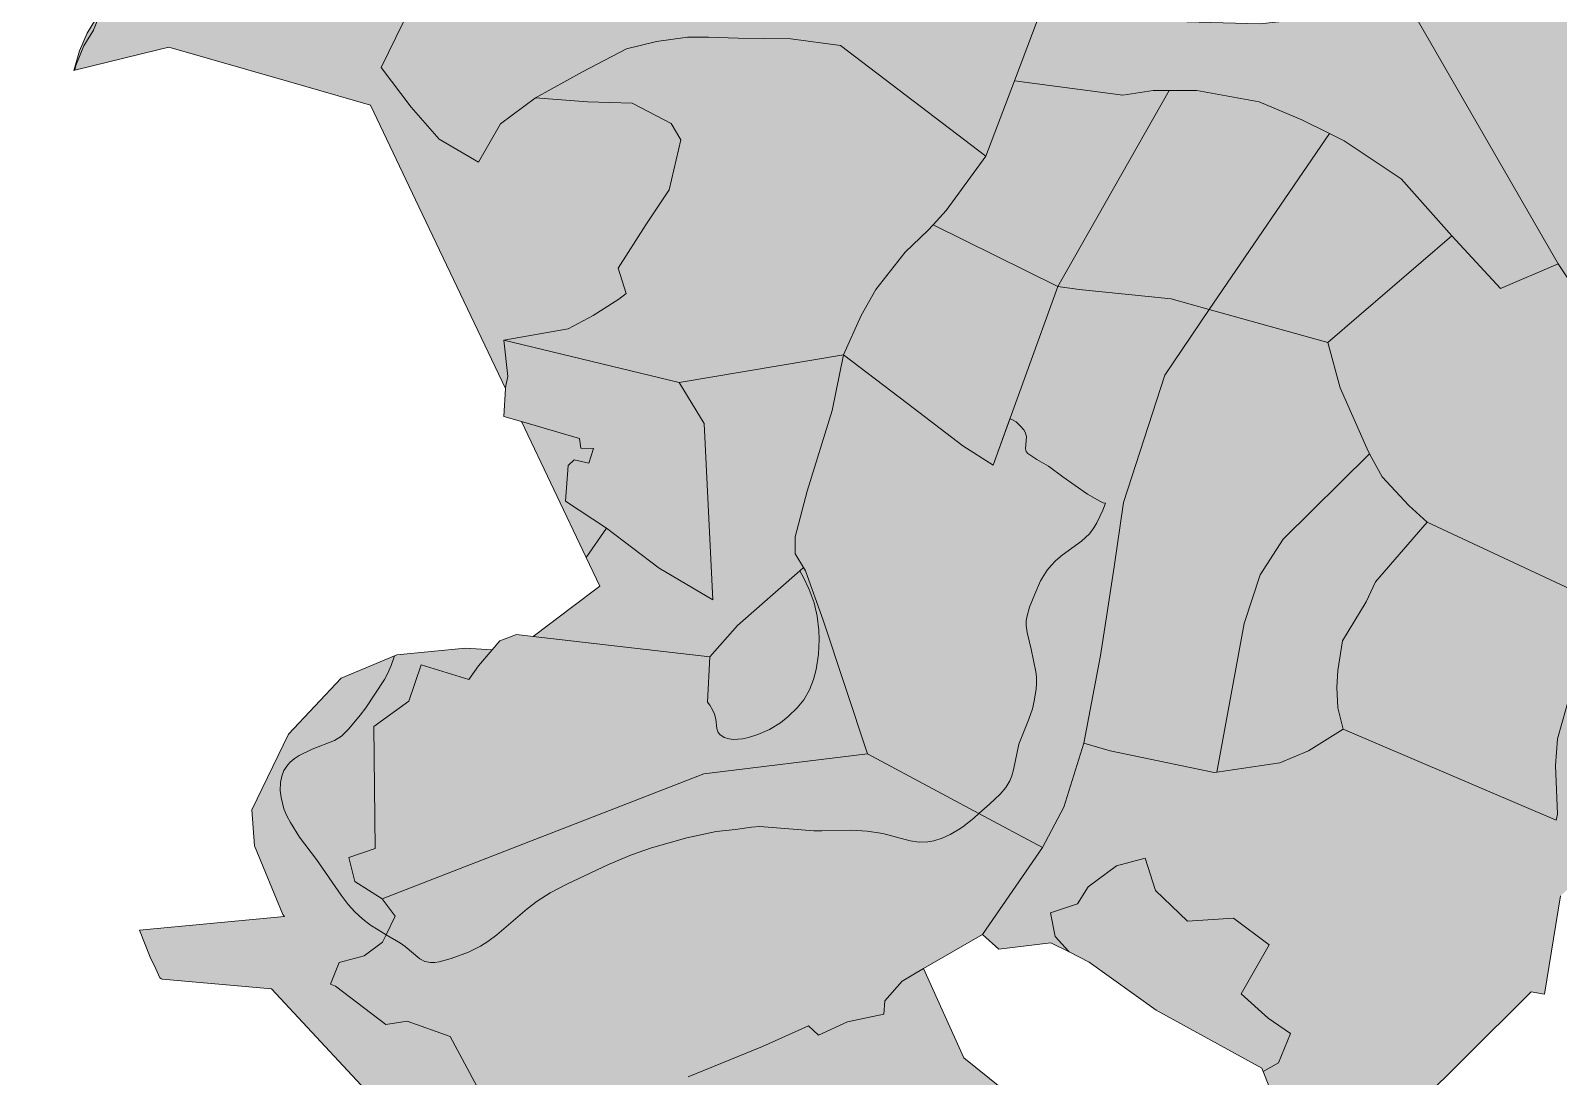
# Model space of a CAD drawing. Header units: metres. Extents: x 541853 to 549675, y 1832829 to 1845715.
# Drawn here: x 546180 to 547038, y 1838783 to 1839371 of the extents above; entities that cross this region are included whole.
import ezdxf

# ---------------------------------------------------------------- set-up
doc = ezdxf.new("R2010")
doc.units = ezdxf.units.M
doc.header["$MEASUREMENT"] = 0
doc.layers.add('1', color=7, linetype='Continuous', lineweight=0)

msp = doc.modelspace()

# ---------------------------------------------------------------- hatches: boundary and pattern name
at = {"layer": '1', "linetype": 'Continuous', "lineweight": 0}
for color, points in [(43, [(546431.25, 1839296.865), (546409.26, 1839309.885), (546393.45, 1839327.75), (546376.59, 1839350.025), (546401.43, 1839400.89), (546428.34, 1839409.245), (546451.98, 1839442.965), (546476.16, 1839475.59), (546492, 1839495.42), (546507.84, 1839510.84), (546521.07, 1839524.055), (546575.97, 1839557.595), (546609.39, 1839528.165), (546673.74, 1839461.985), (546735.39, 1839398.49), (546749.43, 1839387.81), (546732.36, 1839342.63), (546716.37, 1839300.255), (546634.71, 1839362.505), (546606.69, 1839366.3), (546577.11, 1839366.675), (546560.46, 1839367.065), (546548.7, 1839367.065), (546531.27, 1839364.785), (546514.53, 1839360.57), (546489.66, 1839347.61), (546463.35, 1839333.105), (546443.73, 1839318.405)]), (53, [(546871.17, 1838712.195), (546795.6, 1838739.375), (546817.29, 1838766.33), (546819.3, 1838766.165), (546824.82, 1838759.16), (546834.87, 1838764.815), (546882.12, 1838760.765), (546872.16, 1838785.845), (546880.8, 1838790.705), (546887.58, 1838807.295), (546874.89, 1838815.83), (546859.8, 1838829.6), (546875.49, 1838857.14), (546855.48, 1838871.975), (546829.71, 1838870.265), (546811.68, 1838887.5), (546805.89, 1838905.785), (546789.72, 1838901.48), (546773.91, 1838889.675), (546767.82, 1838880.075), (546752.61, 1838875.065), (546755.28, 1838861.775), (546762.84, 1838853.495), (546763.08, 1838853.06), (546752.76, 1838858.25), (546723.54, 1838854.68), (546714.39, 1838862.915), (546748.11, 1838911.665), (546760.08, 1838934.405), (546771.42, 1838970.39), (546786.24, 1838966.01), (546844.62, 1838953.92), (546846.03, 1838954.115), (546881.55, 1838959.305), (546897.66, 1838966.01), (546917.13, 1838978.19), (547036.68, 1838927.055), (547037.52, 1838930.475), (547036.32, 1838957.835), (547037.52, 1838972.895), (547049.58, 1839015.9), (547068, 1839046.005), (547082.22, 1839070.92), (547106.46, 1839104.025), (547129.11, 1839125.445), (547085.31, 1839168.435), (547037.79, 1839239.775), (546949.56, 1839393.27), (546969.57, 1839434.745), (546987.75, 1839486.72), (546999.6, 1839520.56), (547007.07, 1839537.69), (547016.91, 1839547.8), (547082.13, 1839525.975), (547130.16, 1839471.03), (547149.15, 1839449.34), (547192.65, 1839426.3), (547203.39, 1839420.6), (547192.65, 1839426.285), (547198.92, 1839422.97), (547164.87, 1839441), (547165.59, 1839440.205), (547165.8, 1839439.155), (547165.5, 1839437.145), (547165.02, 1839435.765), (547162.8, 1839431.805), (547159.89, 1839428.355), (547156.62, 1839425.295), (547152, 1839421.95), (547148.76, 1839419.955), (547141.59, 1839416.295), (547135.44, 1839413.745), (547129.92, 1839411.78), (547101.03, 1839402.195), (547094.07, 1839400.305), (547088.04, 1839399.225), (547083.87, 1839398.835), (547059.27, 1839398.295), (547053.78, 1839397.545), (547049.16, 1839396.3), (547046.61, 1839395.325), (547043.55, 1839393.78), (547041.63, 1839392.46), (547039.62, 1839390.495), (547038.57, 1839388.515), (547038.27, 1839385.935), (547038.99, 1839383.235), (547039.95, 1839381.585), (547041.27, 1839379.98), (547044.45, 1839377.265), (547049.25, 1839374.16), (547068.18, 1839364.62), (547072.23, 1839362.925), (547077.69, 1839361.155), (547082.07, 1839360.105), (547087.77, 1839359.265), (547106.94, 1839357.78), (547124.91, 1839354.66), (547144.02, 1839353.475), (547147.35, 1839352.935), (547152.33, 1839351.525), (547158.99, 1839348.615), (547165.65, 1839344.73), (547174.44, 1839338.595), (547191.3, 1839325.935), (547198.44, 1839321.135), (547201.8, 1839319.185), (547208.61, 1839315.87), (547218.48, 1839312.06), (547223.76, 1839310.53), (547229.04, 1839309.825), (547234.77, 1839310.125), (547241.58, 1839311.46), (547248, 1839313.455), (547253.22, 1839315.84), (547257.81, 1839318.555), (547262.88, 1839321.99), (547277.25, 1839332.61), (547290.99, 1839342.36), (547294.41, 1839344.445), (547298.79, 1839346.515), (547301.67, 1839347.415), (547304.01, 1839347.865), (547307.28, 1839348.015), (547322.85, 1839346.59), (547326.57, 1839346.665), (547331.34, 1839347.34), (547335.45, 1839348.39), (547340.07, 1839350.19), (547344.6, 1839352.815), (547350.48, 1839357.315), (547351.71, 1839357.615), (547352.1, 1839357.075), (547352.31, 1839357.645), (547352.85, 1839357.975), (547359.36, 1839359.79), (547360.26, 1839360.24), (547361.46, 1839361.335), (547362.9, 1839363.285), (547367.25, 1839372.555), (547369.23, 1839376.245), (547370.16, 1839377.595), (547370.79, 1839378.105), (547374.63, 1839379.905), (547378.2, 1839381.12), (547381.95, 1839381.84), (547383.69, 1839381.915), (547416.42, 1839363.03), (547420.32, 1839348.645), (547429.71, 1839313.755), (547430.58, 1839310.605), (547430.46, 1839310.59), (547423.59, 1839311.97), (547425.27, 1839317.115), (547415.97, 1839312.33), (547411.68, 1839314.82), (547402.71, 1839311.205), (547404.72, 1839299.175), (547401.03, 1839287.775), (547403.34, 1839278.46), (547423.68, 1839244.305), (547422.78, 1839241.425), (547399.47, 1839249.435), (547403.07, 1839259.875), (547388.16, 1839268.17), (547384.38, 1839275.07), (547378.02, 1839278.745), (547376.22, 1839277.26), (547356.78, 1839285.99), (547348.77, 1839273.69), (547333.29, 1839274.755), (547294.2, 1839281.565), (547259.91, 1839285.075), (547255.35, 1839265.86), (547244.91, 1839254.595), (547235.34, 1839247.86), (547222.32, 1839247.965), (547217.85, 1839234.75), (547243.02, 1839218.07), (547253.34, 1839203.685), (547268.82, 1839191.865), (547278.39, 1839191.94), (547283.4, 1839188.55), (547288.41, 1839182.73), (547297.53, 1839170.67), (547297.17, 1839154.755), (547317.93, 1839140.61), (547326.72, 1839133.095), (547332.15, 1839137.19), (547330.47, 1839149.025), (547348.23, 1839170.235), (547353.39, 1839156.63), (547358.64, 1839155.805), (547362.63, 1839157.245), (547368.75, 1839165.165), (547376.76, 1839168.375), (547386.36, 1839169.635), (547369.92, 1839143.205), (547359.51, 1839132.69), (547358.67, 1839127.965), (547371, 1839123.645), (547363.95, 1839088.935), (547384.92, 1839063.315), (547429.77, 1839008.625), (547438.65, 1838997.735), (547429.41, 1838988.495), (547430.19, 1838982.495), (547430.76, 1838978.175), (547425.69, 1838975.385), (547416.87, 1838970.525), (547408.95, 1838971.62), (547385.55, 1838973.645), (547377.15, 1838975.415), (547359.63, 1838992.125), (547328.91, 1839010.035), (547318.5, 1839012.915), (547306.14, 1839011.31), (547305.12, 1839015.54), (547287.33, 1839012.975), (547275.09, 1839020.955), (547254.3, 1839019.455), (547211.85, 1839015.225), (547215.96, 1838968.185), (547218, 1838967.33), (547221.06, 1838963.235), (547223.4, 1838961.99), (547241.16, 1838962.14), (547275.18, 1838947.935), (547255.47, 1838948.835), (547186.38, 1838948.985), (547174.41, 1838949.03), (547132.74, 1838943.18), (547098.75, 1838938.41), (547089.99, 1838930.475), (547039.17, 1838884.56), (547030.26, 1838829.255), (547022.79, 1838830.62), (546984.87, 1838792.91), (546936.09, 1838744.445)]), (53, [(546446.46, 1839169.74), (546397.8, 1839271.845), (546370.62, 1839328.875), (546324.51, 1839342.165), (546257.28, 1839361.545), (546251.16, 1839360.03), (546204.57, 1839348.525), (546205.05, 1839351.195), (546209.49, 1839362.205), (546214.92, 1839371.115), (546218.22, 1839379.065), (546221.4, 1839388.455), (546221.67, 1839398.805), (546217.56, 1839407.355), (546213.21, 1839414.885), (546206.73, 1839426.195), (546203.49, 1839435.03), (546203.46, 1839437.655), (546203.37, 1839444.045), (546204.45, 1839449.565), (546204.78, 1839451.215), (546208.65, 1839459.03), (546215.91, 1839468.15), (546225.63, 1839476.64), (546227.79, 1839474.705), (546232.26, 1839473.655), (546235.38, 1839474.765), (546235.53, 1839474.78), (546246.81, 1839475.605), (546258.15, 1839476.445), (546299.04, 1839478.185), (546323.46, 1839485.085), (546333.21, 1839460.95), (546364.5, 1839425.925), (546382.29, 1839419.505), (546396.06, 1839414.33), (546399.99, 1839404.76), (546401.43, 1839400.89), (546376.59, 1839350.025), (546393.45, 1839327.75), (546409.26, 1839309.885), (546431.25, 1839296.865), (546443.73, 1839318.405), (546463.35, 1839333.105), (546492.45, 1839330.825), (546517.59, 1839330), (546539.61, 1839318.555), (546544.92, 1839309.375), (546538.35, 1839281.295), (546525.3, 1839261.72), (546509.76, 1839237.345), (546514.26, 1839223.125), (546510.21, 1839220.005), (546495.66, 1839210.675), (546481.59, 1839203.295), (546445.59, 1839196.905), (546447.81, 1839176.535), (546446.58, 1839171.45)]), (53, [(546102.33, 1839280.425), (546101.13, 1839282.585), (546093.12, 1839331.035), (546082.74, 1839349.605), (546100.32, 1839386.1), (546138.18, 1839380.73), (546150.93, 1839400.035), (546150.12, 1839410.715), (546144.36, 1839427.785), (546156.39, 1839437.73), (546173.76, 1839437.175), (546180.42, 1839429.78), (546181.41, 1839423.09), (546193.53, 1839420.105), (546203.91, 1839410.955), (546207.45, 1839412.485), (546213.21, 1839414.885), (546217.56, 1839407.355), (546221.67, 1839398.805), (546221.4, 1839388.455), (546218.22, 1839379.065), (546214.92, 1839371.115), (546209.49, 1839362.205), (546205.05, 1839351.195), (546204.57, 1839348.525), (546203.88, 1839348.345), (546204.81, 1839351.57), (546207.06, 1839359.49), (546211.35, 1839369.375), (546216.21, 1839377.145), (546217.74, 1839379.59), (546170.91, 1839394.125), (546116.88, 1839284.13)]), (43, [(547005.54, 1839225.975), (546978.15, 1839255.585), (546949.68, 1839287.505), (546917.64, 1839308.865), (546909.45, 1839312.975), (546893.79, 1839320.79), (546869.94, 1839330.84), (546834.78, 1839337.125), (546819.36, 1839337.125), (546810.3, 1839337.125), (546793.38, 1839334.605), (546732.36, 1839342.63), (546749.43, 1839387.81), (546754.47, 1839383.97), (546788.04, 1839376.815), (546870.24, 1839374.685), (546925.26, 1839380.4), (546949.5, 1839393.225), (546949.56, 1839393.27), (547037.79, 1839239.775)]), (53, [(546543.99, 1839172.995), (546445.59, 1839196.905), (546481.59, 1839203.295), (546495.66, 1839210.675), (546510.21, 1839220.005), (546514.26, 1839223.125), (546509.76, 1839237.345), (546525.3, 1839261.72), (546538.35, 1839281.295), (546544.92, 1839309.375), (546539.61, 1839318.555), (546517.59, 1839330), (546492.45, 1839330.825), (546463.35, 1839333.105), (546489.66, 1839347.61), (546514.53, 1839360.57), (546531.27, 1839364.785), (546548.7, 1839367.065), (546560.46, 1839367.065), (546577.11, 1839366.675), (546606.69, 1839366.3), (546634.71, 1839362.505), (546716.37, 1839300.255), (546694.05, 1839269.76), (546686.76, 1839261.765), (546683.79, 1839258.525), (546671.1, 1839246.315), (546654.51, 1839225.3), (546646.2, 1839210.645), (546636.45, 1839188.655)]), (53, [(546756.81, 1839226.95), (546686.76, 1839261.765), (546694.05, 1839269.76), (546716.37, 1839300.255), (546732.36, 1839342.63), (546793.38, 1839334.605), (546810.3, 1839337.125), (546819.36, 1839337.125)]), (53, [(546841.89, 1839214.17), (546820.53, 1839220.155), (546768.69, 1839225.345), (546756.81, 1839226.95), (546819.36, 1839337.125), (546834.78, 1839337.125), (546869.94, 1839330.84), (546893.79, 1839320.79), (546909.45, 1839312.975)]), (53, [(546908.43, 1839195.495), (546841.89, 1839214.17), (546909.45, 1839312.975), (546917.64, 1839308.865), (546949.68, 1839287.505), (546978.15, 1839255.585)]), (53, [(546720.36, 1839126.675), (546703.44, 1839137.535), (546672.33, 1839161.28), (546636.45, 1839188.655), (546646.2, 1839210.645), (546654.51, 1839225.3), (546671.1, 1839246.315), (546683.79, 1839258.525), (546686.76, 1839261.765), (546756.81, 1839226.95)]), (53, [(547068, 1839046.005), (546964.26, 1839094.665), (546953.91, 1839103.89), (546938.94, 1839120.015), (546931.95, 1839133.065), (546930.3, 1839136.155), (546915.33, 1839170.145), (546908.43, 1839195.495), (546978.15, 1839255.585), (547005.54, 1839225.975), (547037.79, 1839239.775), (547085.31, 1839168.435), (547129.11, 1839125.445), (547106.46, 1839104.025), (547082.22, 1839070.92)]), (53, [(546748.11, 1838911.665), (546712.44, 1838930.805), (546718.44, 1838936.1), (546724.29, 1838941.695), (546727.53, 1838945.535), (546729.75, 1838949.195), (546730.92, 1838952.09), (546731.85, 1838955.45), (546734.79, 1838969.775), (546740.52, 1838983.83), (546742.47, 1838989.605), (546743.49, 1838994.03), (546744.57, 1839000.915), (546744.81, 1839003.81), (546744.75, 1839007.68), (546744.42, 1839010.5), (546741.87, 1839023.205), (546739.59, 1839032.505), (546739.05, 1839036.48), (546739.08, 1839039.18), (546739.5, 1839041.895), (546740.94, 1839046.905), (546743.79, 1839054.135), (546747.12, 1839061.575), (546750.72, 1839067.53), (546753.03, 1839070.32), (546755.55, 1839072.915), (546759.21, 1839075.975), (546770.13, 1839083.91), (546774.48, 1839088.065), (546777.09, 1839091.455), (546778.65, 1839094.14), (546782.1, 1839101.325), (546783.63, 1839105.195), (546782.19, 1839105.48), (546780.3, 1839106.365), (546773.4, 1839110.28), (546759.51, 1839120.015), (546751.62, 1839126.15), (546744.9, 1839129.765), (546739.86, 1839133.215), (546738.99, 1839134.355), (546738.57, 1839135.825), (546739.2, 1839142.74), (546738.51, 1839145.185), (546737.67, 1839146.565), (546735.69, 1839148.8), (546733.29, 1839150.885), (546730.95, 1839152.205), (546729.81, 1839152.67), (546720.36, 1839126.675), (546756.81, 1839226.95), (546768.69, 1839225.345), (546820.53, 1839220.155), (546841.89, 1839214.17), (546816.81, 1839177.15), (546793.68, 1839105.735), (546788.4, 1839069.405), (546783.72, 1839038.94), (546780.78, 1839019.605), (546771.42, 1838970.39), (546760.08, 1838934.405)]), (53, [(546844.62, 1838953.92), (546786.24, 1838966.01), (546771.42, 1838970.39), (546780.78, 1839019.605), (546783.72, 1839038.94), (546788.4, 1839069.405), (546793.68, 1839105.735), (546816.81, 1839177.15), (546841.89, 1839214.17), (546908.43, 1839195.495), (546915.33, 1839170.145), (546930.3, 1839136.155), (546931.95, 1839133.065), (546883.29, 1839085.095), (546870.54, 1839065.055), (546861.45, 1839037.695), (546846.03, 1838954.115)]), (53, [(546563.01, 1839051), (546532.89, 1839068.775), (546503.16, 1839091.125), (546480.21, 1839106.335), (546481.62, 1839126.39), (546485.13, 1839129.66), (546493.29, 1839127.695), (546495.9, 1839136.02), (546488.7, 1839136.2), (546487.98, 1839141.585), (546455.37, 1839151.08), (546445.47, 1839153.96), (546446.46, 1839169.74), (546446.58, 1839171.45), (546447.81, 1839176.535), (546445.59, 1839196.905), (546543.99, 1839172.995), (546558, 1839150)]), (53, [(546561.33, 1839018.855), (546462.06, 1839030.315), (546463.5, 1839031.41), (546483.63, 1839046.65), (546499.44, 1839058.62), (546491.76, 1839074.745), (546503.16, 1839091.125), (546532.89, 1839068.775), (546563.01, 1839051), (546558, 1839150), (546543.99, 1839172.995), (546636.45, 1839188.655), (546630.09, 1839157.395), (546615.93, 1839111.96), (546609.27, 1839086.325), (546609.27, 1839076.77), (546609.57, 1839076.275), (546613.86, 1839069.06), (546611.76, 1839067.245), (546576.72, 1839036.495)]), (53, [(546712.44, 1838930.805), (546649.92, 1838964.345), (546624.9, 1839039.495), (546614.97, 1839067.17), (546613.86, 1839069.06), (546609.57, 1839076.275), (546609.27, 1839076.77), (546609.27, 1839086.325), (546615.93, 1839111.96), (546630.09, 1839157.395), (546636.45, 1839188.655), (546672.33, 1839161.28), (546703.44, 1839137.535), (546720.36, 1839126.675), (546729.81, 1839152.67), (546730.95, 1839152.205), (546733.29, 1839150.885), (546735.69, 1839148.8), (546737.67, 1839146.565), (546738.51, 1839145.185), (546739.2, 1839142.74), (546738.57, 1839135.825), (546738.99, 1839134.355), (546739.86, 1839133.215), (546744.9, 1839129.765), (546751.62, 1839126.15), (546759.51, 1839120.015), (546773.4, 1839110.28), (546780.3, 1839106.365), (546782.19, 1839105.48), (546783.63, 1839105.195), (546782.1, 1839101.325), (546778.65, 1839094.14), (546777.09, 1839091.455), (546774.48, 1839088.065), (546770.13, 1839083.91), (546759.21, 1839075.975), (546755.55, 1839072.915), (546753.03, 1839070.32), (546750.72, 1839067.53), (546747.12, 1839061.575), (546743.79, 1839054.135), (546740.94, 1839046.905), (546739.5, 1839041.895), (546739.08, 1839039.18), (546739.05, 1839036.48), (546739.59, 1839032.505), (546741.87, 1839023.205), (546744.42, 1839010.5), (546744.75, 1839007.68), (546744.81, 1839003.81), (546744.57, 1839000.915), (546743.49, 1838994.03), (546742.47, 1838989.605), (546740.52, 1838983.83), (546734.79, 1838969.775), (546731.85, 1838955.45), (546730.92, 1838952.09), (546729.75, 1838949.195), (546727.53, 1838945.535), (546724.29, 1838941.695), (546718.44, 1838936.1)]), (53, [(546491.76, 1839074.745), (546455.37, 1839151.08), (546487.98, 1839141.585), (546488.7, 1839136.2), (546495.9, 1839136.02), (546493.29, 1839127.695), (546485.13, 1839129.66), (546481.62, 1839126.39), (546480.21, 1839106.335), (546503.16, 1839091.125)]), (53, [(546846.03, 1838954.115), (546861.45, 1839037.695), (546870.54, 1839065.055), (546883.29, 1839085.095), (546931.95, 1839133.065), (546938.94, 1839120.015), (546953.91, 1839103.89), (546964.26, 1839094.665), (546935.25, 1839061.005), (546929.97, 1839049.755), (546916.74, 1839027.945), (546914.07, 1839011.175), (546913.44, 1839001.62), (546914.07, 1838990.16), (546917.13, 1838978.19), (546897.66, 1838966.01), (546881.55, 1838959.305)]), (53, [(547036.68, 1838927.055), (546917.13, 1838978.19), (546914.07, 1838990.16), (546913.44, 1839001.62), (546914.07, 1839011.175), (546916.74, 1839027.945), (546929.97, 1839049.755), (546935.25, 1839061.005), (546964.26, 1839094.665), (547068, 1839046.005), (547049.58, 1839015.9), (547037.52, 1838972.895), (547036.32, 1838957.835), (547037.52, 1838930.475)]), (43, [(546377.13, 1838882.835), (546361.74, 1838892.675), (546358.41, 1838906.13), (546373.2, 1838911.245), (546372.42, 1838979.795), (546392.16, 1838993.985), (546399.18, 1839014.445), (546425.94, 1839006.24), (546431.34, 1839013.92), (546438.9, 1839022.8), (546443.25, 1839027.885), (546452.73, 1839031.395), (546462.06, 1839030.315), (546561.33, 1839018.855), (546559.98, 1838993.445), (546561.36, 1838991.735), (546563.01, 1838988.825), (546563.88, 1838986.665), (546564.57, 1838983.92), (546565.23, 1838978.715), (546565.8, 1838976.84), (546566.94, 1838975.175), (546569.4, 1838973.585), (546572.07, 1838972.805), (546574.41, 1838972.505), (546579.63, 1838972.835), (546582.93, 1838973.555), (546588.3, 1838975.205), (546594.84, 1838978.055), (546600.9, 1838981.85), (546605.28, 1838985.33), (546610.35, 1838990.205), (546614.07, 1838994.795), (546617.22, 1839000.345), (546619.5, 1839006.165), (546621, 1839011.805), (546622.29, 1839020.475), (546622.68, 1839028.56), (546622.53, 1839033.915), (546621.63, 1839041.76), (546619.83, 1839049.17), (546617.04, 1839056.685), (546613.83, 1839063.495), (546611.76, 1839067.245), (546613.86, 1839069.06), (546614.97, 1839067.17), (546624.9, 1839039.495), (546649.92, 1838964.345), (546557.85, 1838953.215)]), (53, [(546574.41, 1838972.505), (546572.07, 1838972.805), (546569.4, 1838973.585), (546566.94, 1838975.175), (546565.8, 1838976.84), (546565.23, 1838978.715), (546564.57, 1838983.92), (546563.88, 1838986.665), (546563.01, 1838988.825), (546561.36, 1838991.735), (546559.98, 1838993.445), (546561.33, 1839018.855), (546576.72, 1839036.495), (546611.76, 1839067.245), (546613.83, 1839063.495), (546617.04, 1839056.685), (546619.83, 1839049.17), (546621.63, 1839041.76), (546622.53, 1839033.915), (546622.68, 1839028.56), (546622.29, 1839020.475), (546621, 1839011.805), (546619.5, 1839006.165), (546617.22, 1839000.345), (546614.07, 1838994.795), (546610.35, 1838990.205), (546605.28, 1838985.33), (546600.9, 1838981.85), (546594.84, 1838978.055), (546588.3, 1838975.205), (546582.93, 1838973.555), (546579.63, 1838972.835)]), (53, [(546635.58, 1838637.705), (546622.8, 1838638.725), (546595.41, 1838642.685), (546514.47, 1838675.265), (546411.63, 1838738.19), (546390.45, 1838751.15), (546315.06, 1838832.315), (546253.65, 1838837.745), (546253.14, 1838837.955), (546252.3, 1838838.585), (546249.96, 1838843.565), (546246.84, 1838850.03), (546240.9, 1838865.21), (546322.35, 1838873.055), (546321.45, 1838874.06), (546305.43, 1838912.625), (546303.87, 1838932.89), (546324.48, 1838975.43), (546354.15, 1839006.945), (546384.18, 1839019.47), (546382.2, 1839014.07), (546380.16, 1839009.435), (546378.42, 1839006.195), (546368.04, 1838990.205), (546364.86, 1838986.08), (546358.38, 1838978.355), (546354.3, 1838974.41), (546350.43, 1838971.935), (546337.8, 1838967.045), (546330.63, 1838963.505), (546327.75, 1838961.57), (546325.5, 1838959.65), (546324.15, 1838958.24), (546321.96, 1838955.06), (546320.73, 1838951.835), (546320.07, 1838948.265), (546319.95, 1838943.87), (546320.4, 1838939.865), (546322.02, 1838933.55), (546323.61, 1838929.635), (546325.59, 1838925.84), (546330.75, 1838917.65), (546340.2, 1838905.095), (546354.09, 1838884.935), (546358.02, 1838879.805), (546361.83, 1838875.635), (546366.36, 1838871.465), (546370.56, 1838868.195), (546374.85, 1838865.405), (546379.47, 1838862.705), (546377.46, 1838858.55), (546366.99, 1838850.885), (546352.95, 1838847.195), (546348.09, 1838834.985), (546350.91, 1838833.875), (546379.32, 1838812.365), (546391.2, 1838814.18), (546415.35, 1838805.45), (546438.57, 1838762.295), (546450.69, 1838751.885), (546453.57, 1838735.805), (546465.27, 1838730.855), (546504.51, 1838736.075), (546514.62, 1838754.495), (546527.85, 1838773.23), (546549.03, 1838782.935), (546590.91, 1838800.005), (546616.62, 1838811.495), (546622.35, 1838806.245), (546638.52, 1838813.835), (546659.07, 1838818.14), (546659.64, 1838825.52), (546669.27, 1838836.68), (546681.33, 1838843.685), (546703.95, 1838793.585), (546753.99, 1838753.355), (546730.83, 1838761.125), (546687.42, 1838696.445), (546660.27, 1838653.335)]), (53, [(546379.47, 1838862.705), (546374.85, 1838865.405), (546370.56, 1838868.195), (546366.36, 1838871.465), (546361.83, 1838875.635), (546358.02, 1838879.805), (546354.09, 1838884.935), (546340.2, 1838905.095), (546330.75, 1838917.65), (546325.59, 1838925.84), (546323.61, 1838929.635), (546322.02, 1838933.55), (546320.4, 1838939.865), (546319.95, 1838943.87), (546320.07, 1838948.265), (546320.73, 1838951.835), (546321.96, 1838955.06), (546324.15, 1838958.24), (546325.5, 1838959.65), (546327.75, 1838961.57), (546330.63, 1838963.505), (546337.8, 1838967.045), (546350.43, 1838971.935), (546354.3, 1838974.41), (546358.38, 1838978.355), (546364.86, 1838986.08), (546368.04, 1838990.205), (546378.42, 1839006.195), (546380.16, 1839009.435), (546382.2, 1839014.07), (546384.18, 1839019.47), (546385.47, 1839020.01), (546423.96, 1839023.82), (546438.9, 1839022.8), (546431.34, 1839013.92), (546425.94, 1839006.24), (546399.18, 1839014.445), (546392.16, 1838993.985), (546372.42, 1838979.795), (546373.2, 1838911.245), (546358.41, 1838906.13), (546361.74, 1838892.675), (546377.13, 1838882.835), (546384.48, 1838873.22)]), (251, [(546404.31, 1838847.045), (546401.13, 1838847.675), (546398.43, 1838849.1), (546390.18, 1838856.03), (546387.48, 1838858.025), (546379.47, 1838862.705), (546384.48, 1838873.22), (546377.13, 1838882.835), (546557.85, 1838953.215), (546649.92, 1838964.345), (546712.44, 1838930.805), (546709.5, 1838928.195), (546703.38, 1838923.365), (546700.71, 1838921.595), (546696.21, 1838919.12), (546691.71, 1838917.035), (546687.09, 1838915.535), (546683.76, 1838914.89), (546678.84, 1838914.755), (546673.86, 1838915.58), (546658.47, 1838919.555), (546649.62, 1838920.92), (546640.44, 1838921.43), (546624.21, 1838921.085), (546619.77, 1838921.175), (546589.38, 1838923.5), (546584.64, 1838923.275), (546575.7, 1838921.895), (546564.84, 1838920.755), (546548.37, 1838917.215), (546528.54, 1838911.59), (546517.29, 1838907.585), (546504.39, 1838902.125), (546480.87, 1838891.055), (546471.54, 1838886.24), (546464.25, 1838881.605), (546458.61, 1838877.285), (546441.66, 1838862.735), (546436.62, 1838858.97), (546432.51, 1838856.33), (546425.64, 1838852.94), (546415.89, 1838849.295), (546409.29, 1838847.495), (546406.71, 1838847.105)]), (53, [(546465.27, 1838730.855), (546453.57, 1838735.805), (546450.69, 1838751.885), (546438.57, 1838762.295), (546415.35, 1838805.45), (546391.2, 1838814.18), (546379.32, 1838812.365), (546350.91, 1838833.875), (546348.09, 1838834.985), (546352.95, 1838847.195), (546366.99, 1838850.885), (546377.46, 1838858.55), (546379.47, 1838862.705), (546387.48, 1838858.025), (546390.18, 1838856.03), (546398.43, 1838849.1), (546401.13, 1838847.675), (546404.31, 1838847.045), (546406.71, 1838847.105), (546409.29, 1838847.495), (546415.89, 1838849.295), (546425.64, 1838852.94), (546432.51, 1838856.33), (546436.62, 1838858.97), (546441.66, 1838862.735), (546458.61, 1838877.285), (546464.25, 1838881.605), (546471.54, 1838886.24), (546480.87, 1838891.055), (546504.39, 1838902.125), (546517.29, 1838907.585), (546528.54, 1838911.59), (546548.37, 1838917.215), (546564.84, 1838920.755), (546575.7, 1838921.895), (546584.64, 1838923.275), (546589.38, 1838923.5), (546619.77, 1838921.175), (546624.21, 1838921.085), (546640.44, 1838921.43), (546649.62, 1838920.92), (546658.47, 1838919.555), (546673.86, 1838915.58), (546678.84, 1838914.755), (546683.76, 1838914.89), (546687.09, 1838915.535), (546691.71, 1838917.035), (546696.21, 1838919.12), (546700.71, 1838921.595), (546703.38, 1838923.365), (546709.5, 1838928.195), (546712.44, 1838930.805), (546748.11, 1838911.665), (546714.39, 1838862.915), (546697.32, 1838852.985), (546681.33, 1838843.685), (546669.27, 1838836.68), (546659.64, 1838825.52), (546659.07, 1838818.14), (546638.52, 1838813.835), (546622.35, 1838806.245), (546616.62, 1838811.495), (546590.91, 1838800.005), (546549.03, 1838782.935), (546527.85, 1838773.23), (546514.62, 1838754.495), (546504.51, 1838736.075)]), (53, [(546872.16, 1838785.845), (546871.38, 1838787.78), (546812.07, 1838820.33), (546774.33, 1838847.405), (546763.08, 1838853.06), (546762.84, 1838853.495), (546755.28, 1838861.775), (546752.61, 1838875.065), (546767.82, 1838880.075), (546773.91, 1838889.675), (546789.72, 1838901.48), (546805.89, 1838905.785), (546811.68, 1838887.5), (546829.71, 1838870.265), (546855.48, 1838871.975), (546875.49, 1838857.14), (546859.8, 1838829.6), (546874.89, 1838815.83), (546887.58, 1838807.295), (546880.8, 1838790.705)])]:
    msp.add_hatch(color=color, dxfattribs=at).paths.add_polyline_path(points)

# ---------------------------------------------------------------- linework, layer by layer
at = {"layer": '1', "color": 7, "linetype": 'Continuous', "lineweight": 0, "flags": 128}
for points in [[(547085.31, 1839168.435), (547037.79, 1839239.775), (546949.56, 1839393.27), (546969.57, 1839434.745), (546987.75, 1839486.72), (546999.6, 1839520.56), (547007.07, 1839537.69), (547016.91, 1839547.8), (547082.13, 1839525.975)], [(546173.76, 1839437.175), (546180.42, 1839429.78), (546181.41, 1839423.09), (546193.53, 1839420.105), (546203.91, 1839410.955), (546207.45, 1839412.485), (546213.21, 1839414.885), (546213.21, 1839414.885), (546217.56, 1839407.355), (546221.67, 1839398.805), (546221.4, 1839388.455), (546218.22, 1839379.065), (546214.92, 1839371.115), (546209.49, 1839362.205), (546205.05, 1839351.195), (546204.57, 1839348.525), (546203.88, 1839348.345), (546204.81, 1839351.57), (546207.06, 1839359.49), (546211.35, 1839369.375), (546216.21, 1839377.145), (546217.74, 1839379.59), (546170.91, 1839394.125)], [(546401.43, 1839400.89), (546376.59, 1839350.025), (546393.45, 1839327.75), (546409.26, 1839309.885), (546431.25, 1839296.865), (546443.73, 1839318.405), (546463.35, 1839333.105), (546492.45, 1839330.825), (546517.59, 1839330), (546539.61, 1839318.555), (546544.92, 1839309.375), (546538.35, 1839281.295), (546525.3, 1839261.72), (546509.76, 1839237.345), (546514.26, 1839223.125), (546510.21, 1839220.005), (546495.66, 1839210.675), (546481.59, 1839203.295), (546445.59, 1839196.905), (546447.81, 1839176.535), (546446.58, 1839171.45), (546446.46, 1839169.74), (546397.8, 1839271.845), (546370.62, 1839328.875), (546324.51, 1839342.165), (546257.28, 1839361.545), (546251.16, 1839360.03), (546204.57, 1839348.525), (546205.05, 1839351.195), (546209.49, 1839362.205), (546214.92, 1839371.115)], [(546749.43, 1839387.81), (546732.36, 1839342.63), (546716.37, 1839300.255), (546634.71, 1839362.505), (546606.69, 1839366.3), (546577.11, 1839366.675), (546560.46, 1839367.065), (546548.7, 1839367.065), (546531.27, 1839364.785), (546514.53, 1839360.57), (546489.66, 1839347.61), (546463.35, 1839333.105), (546443.73, 1839318.405), (546431.25, 1839296.865), (546409.26, 1839309.885), (546393.45, 1839327.75), (546376.59, 1839350.025), (546401.43, 1839400.89)], [(546390.45, 1838751.15), (546315.06, 1838832.315), (546253.65, 1838837.745), (546253.14, 1838837.955), (546252.3, 1838838.585), (546249.96, 1838843.565), (546246.84, 1838850.03), (546246.84, 1838850.03), (546240.9, 1838865.21), (546322.35, 1838873.055), (546321.45, 1838874.06), (546305.43, 1838912.625), (546303.87, 1838932.89), (546324.48, 1838975.43), (546354.15, 1839006.945), (546384.18, 1839019.47), (546382.2, 1839014.07), (546380.16, 1839009.435), (546378.42, 1839006.195), (546368.04, 1838990.205), (546364.86, 1838986.08), (546358.38, 1838978.355), (546354.3, 1838974.41), (546350.43, 1838971.935), (546337.8, 1838967.045), (546330.63, 1838963.505), (546327.75, 1838961.57), (546325.5, 1838959.65), (546324.15, 1838958.24), (546321.96, 1838955.06), (546320.73, 1838951.835), (546320.07, 1838948.265), (546319.95, 1838943.87), (546320.4, 1838939.865), (546322.02, 1838933.55), (546323.61, 1838929.635), (546325.59, 1838925.84), (546330.75, 1838917.65), (546340.2, 1838905.095), (546354.09, 1838884.935), (546358.02, 1838879.805), (546361.83, 1838875.635), (546366.36, 1838871.465), (546370.56, 1838868.195), (546374.85, 1838865.405), (546379.47, 1838862.705), (546377.46, 1838858.55), (546366.99, 1838850.885), (546352.95, 1838847.195), (546348.09, 1838834.985), (546350.91, 1838833.875), (546379.32, 1838812.365), (546391.2, 1838814.18), (546415.35, 1838805.45), (546438.57, 1838762.295)], [(546882.12, 1838760.765), (546872.16, 1838785.845), (546880.8, 1838790.705), (546887.58, 1838807.295), (546874.89, 1838815.83), (546859.8, 1838829.6), (546875.49, 1838857.14), (546855.48, 1838871.975), (546829.71, 1838870.265), (546811.68, 1838887.5), (546805.89, 1838905.785), (546789.72, 1838901.48), (546773.91, 1838889.675), (546767.82, 1838880.075), (546752.61, 1838875.065), (546755.28, 1838861.775), (546762.84, 1838853.495), (546763.08, 1838853.06), (546752.76, 1838858.25), (546723.54, 1838854.68), (546714.39, 1838862.915), (546714.39, 1838862.915), (546748.11, 1838911.665), (546760.08, 1838934.405), (546771.42, 1838970.39), (546786.24, 1838966.01), (546844.62, 1838953.92), (546846.03, 1838954.115), (546881.55, 1838959.305), (546897.66, 1838966.01), (546917.13, 1838978.19), (547036.68, 1838927.055), (547037.52, 1838930.475), (547036.32, 1838957.835), (547037.52, 1838972.895), (547049.58, 1839015.9)], [(546438.57, 1838762.295), (546415.35, 1838805.45), (546391.2, 1838814.18), (546379.32, 1838812.365), (546350.91, 1838833.875), (546348.09, 1838834.985), (546352.95, 1838847.195), (546366.99, 1838850.885), (546377.46, 1838858.55), (546379.47, 1838862.705), (546379.47, 1838862.705), (546387.48, 1838858.025), (546390.18, 1838856.03), (546398.43, 1838849.1), (546401.13, 1838847.675), (546404.31, 1838847.045), (546406.71, 1838847.105), (546409.29, 1838847.495), (546415.89, 1838849.295), (546425.64, 1838852.94), (546432.51, 1838856.33), (546436.62, 1838858.97), (546441.66, 1838862.735), (546458.61, 1838877.285), (546464.25, 1838881.605), (546471.54, 1838886.24), (546480.87, 1838891.055), (546504.39, 1838902.125), (546517.29, 1838907.585), (546528.54, 1838911.59), (546548.37, 1838917.215), (546564.84, 1838920.755), (546575.7, 1838921.895), (546584.64, 1838923.275), (546589.38, 1838923.5), (546619.77, 1838921.175), (546624.21, 1838921.085), (546640.44, 1838921.43), (546649.62, 1838920.92), (546658.47, 1838919.555), (546673.86, 1838915.58), (546678.84, 1838914.755), (546683.76, 1838914.89), (546687.09, 1838915.535), (546691.71, 1838917.035), (546696.21, 1838919.12), (546700.71, 1838921.595), (546703.38, 1838923.365), (546709.5, 1838928.195), (546712.44, 1838930.805), (546748.11, 1838911.665), (546714.39, 1838862.915), (546697.32, 1838852.985), (546681.33, 1838843.685), (546669.27, 1838836.68), (546659.64, 1838825.52), (546659.07, 1838818.14), (546638.52, 1838813.835), (546622.35, 1838806.245), (546616.62, 1838811.495), (546590.91, 1838800.005), (546549.03, 1838782.935)], [(547039.17, 1838884.56), (547030.26, 1838829.255), (547022.79, 1838830.62), (546984.87, 1838792.91), (546936.09, 1838744.445)], [(546549.03, 1838782.935), (546590.91, 1838800.005), (546616.62, 1838811.495), (546622.35, 1838806.245), (546638.52, 1838813.835), (546659.07, 1838818.14), (546659.64, 1838825.52), (546669.27, 1838836.68), (546681.33, 1838843.685), (546703.95, 1838793.585), (546753.99, 1838753.355)]]:
    msp.add_lwpolyline(points, dxfattribs=at)
for points in [[(546732.36, 1839342.63), (546749.43, 1839387.81), (546754.47, 1839383.97), (546788.04, 1839376.815), (546870.24, 1839374.685), (546925.26, 1839380.4), (546949.5, 1839393.225), (546949.56, 1839393.27), (547037.79, 1839239.775), (547005.54, 1839225.975), (546978.15, 1839255.585), (546949.68, 1839287.505), (546917.64, 1839308.865), (546909.45, 1839312.975), (546893.79, 1839320.79), (546869.94, 1839330.84), (546834.78, 1839337.125), (546819.36, 1839337.125), (546810.3, 1839337.125), (546793.38, 1839334.605), (546732.36, 1839342.63)], [(546445.59, 1839196.905), (546481.59, 1839203.295), (546495.66, 1839210.675), (546510.21, 1839220.005), (546514.26, 1839223.125), (546509.76, 1839237.345), (546525.3, 1839261.72), (546538.35, 1839281.295), (546544.92, 1839309.375), (546539.61, 1839318.555), (546517.59, 1839330), (546492.45, 1839330.825), (546463.35, 1839333.105), (546489.66, 1839347.61), (546514.53, 1839360.57), (546531.27, 1839364.785), (546548.7, 1839367.065), (546560.46, 1839367.065), (546577.11, 1839366.675), (546606.69, 1839366.3), (546634.71, 1839362.505), (546716.37, 1839300.255), (546694.05, 1839269.76), (546686.76, 1839261.765), (546683.79, 1839258.525), (546671.1, 1839246.315), (546654.51, 1839225.3), (546646.2, 1839210.645), (546636.45, 1839188.655), (546543.99, 1839172.995), (546445.59, 1839196.905)], [(546686.76, 1839261.765), (546694.05, 1839269.76), (546716.37, 1839300.255), (546732.36, 1839342.63), (546793.38, 1839334.605), (546810.3, 1839337.125), (546819.36, 1839337.125), (546756.81, 1839226.95), (546686.76, 1839261.765)], [(546756.81, 1839226.95), (546819.36, 1839337.125), (546834.78, 1839337.125), (546869.94, 1839330.84), (546893.79, 1839320.79), (546909.45, 1839312.975), (546841.89, 1839214.17), (546820.53, 1839220.155), (546768.69, 1839225.345), (546756.81, 1839226.95)], [(546841.89, 1839214.17), (546909.45, 1839312.975), (546917.64, 1839308.865), (546949.68, 1839287.505), (546978.15, 1839255.585), (546908.43, 1839195.495), (546841.89, 1839214.17)], [(546636.45, 1839188.655), (546646.2, 1839210.645), (546654.51, 1839225.3), (546671.1, 1839246.315), (546683.79, 1839258.525), (546686.76, 1839261.765), (546756.81, 1839226.95), (546720.36, 1839126.675), (546703.44, 1839137.535), (546672.33, 1839161.28), (546636.45, 1839188.655)], [(546908.43, 1839195.495), (546978.15, 1839255.585), (547005.54, 1839225.975), (547037.79, 1839239.775), (547085.31, 1839168.435), (547129.11, 1839125.445), (547106.46, 1839104.025), (547082.22, 1839070.92), (547068, 1839046.005), (546964.26, 1839094.665), (546953.91, 1839103.89), (546938.94, 1839120.015), (546931.95, 1839133.065), (546930.3, 1839136.155), (546915.33, 1839170.145), (546908.43, 1839195.495)], [(546712.44, 1838930.805), (546718.44, 1838936.1), (546724.29, 1838941.695), (546727.53, 1838945.535), (546729.75, 1838949.195), (546730.92, 1838952.09), (546731.85, 1838955.45), (546734.79, 1838969.775), (546740.52, 1838983.83), (546742.47, 1838989.605), (546743.49, 1838994.03), (546744.57, 1839000.915), (546744.81, 1839003.81), (546744.75, 1839007.68), (546744.42, 1839010.5), (546741.87, 1839023.205), (546739.59, 1839032.505), (546739.05, 1839036.48), (546739.08, 1839039.18), (546739.5, 1839041.895), (546740.94, 1839046.905), (546743.79, 1839054.135), (546747.12, 1839061.575), (546750.72, 1839067.53), (546753.03, 1839070.32), (546755.55, 1839072.915), (546759.21, 1839075.975), (546770.13, 1839083.91), (546774.48, 1839088.065), (546777.09, 1839091.455), (546778.65, 1839094.14), (546782.1, 1839101.325), (546783.63, 1839105.195), (546782.19, 1839105.48), (546780.3, 1839106.365), (546773.4, 1839110.28), (546759.51, 1839120.015), (546751.62, 1839126.15), (546744.9, 1839129.765), (546739.86, 1839133.215), (546738.99, 1839134.355), (546738.57, 1839135.825), (546739.2, 1839142.74), (546738.51, 1839145.185), (546737.67, 1839146.565), (546735.69, 1839148.8), (546733.29, 1839150.885), (546730.95, 1839152.205), (546729.81, 1839152.67), (546720.36, 1839126.675), (546756.81, 1839226.95), (546768.69, 1839225.345), (546820.53, 1839220.155), (546841.89, 1839214.17), (546816.81, 1839177.15), (546793.68, 1839105.735), (546788.4, 1839069.405), (546783.72, 1839038.94), (546780.78, 1839019.605), (546771.42, 1838970.39), (546760.08, 1838934.405), (546748.11, 1838911.665), (546712.44, 1838930.805)], [(546771.42, 1838970.39), (546780.78, 1839019.605), (546783.72, 1839038.94), (546788.4, 1839069.405), (546793.68, 1839105.735), (546816.81, 1839177.15), (546841.89, 1839214.17), (546908.43, 1839195.495), (546915.33, 1839170.145), (546930.3, 1839136.155), (546931.95, 1839133.065), (546883.29, 1839085.095), (546870.54, 1839065.055), (546861.45, 1839037.695), (546846.03, 1838954.115), (546844.62, 1838953.92), (546786.24, 1838966.01), (546771.42, 1838970.39)], [(546446.46, 1839169.74), (546446.58, 1839171.45), (546447.81, 1839176.535), (546445.59, 1839196.905), (546543.99, 1839172.995), (546558, 1839150), (546563.01, 1839051), (546532.89, 1839068.775), (546503.16, 1839091.125), (546480.21, 1839106.335), (546481.62, 1839126.39), (546485.13, 1839129.66), (546493.29, 1839127.695), (546495.9, 1839136.02), (546488.7, 1839136.2), (546487.98, 1839141.585), (546455.37, 1839151.08), (546445.47, 1839153.96), (546446.46, 1839169.74)], [(546462.06, 1839030.315), (546463.5, 1839031.41), (546483.63, 1839046.65), (546499.44, 1839058.62), (546491.76, 1839074.745), (546503.16, 1839091.125), (546532.89, 1839068.775), (546563.01, 1839051), (546558, 1839150), (546543.99, 1839172.995), (546636.45, 1839188.655), (546630.09, 1839157.395), (546615.93, 1839111.96), (546609.27, 1839086.325), (546609.27, 1839076.77), (546609.57, 1839076.275), (546613.86, 1839069.06), (546611.76, 1839067.245), (546576.72, 1839036.495), (546561.33, 1839018.855), (546462.06, 1839030.315)], [(546636.45, 1839188.655), (546672.33, 1839161.28), (546703.44, 1839137.535), (546720.36, 1839126.675), (546729.81, 1839152.67), (546730.95, 1839152.205), (546733.29, 1839150.885), (546735.69, 1839148.8), (546737.67, 1839146.565), (546738.51, 1839145.185), (546739.2, 1839142.74), (546738.57, 1839135.825), (546738.99, 1839134.355), (546739.86, 1839133.215), (546744.9, 1839129.765), (546751.62, 1839126.15), (546759.51, 1839120.015), (546773.4, 1839110.28), (546780.3, 1839106.365), (546782.19, 1839105.48), (546783.63, 1839105.195), (546782.1, 1839101.325), (546778.65, 1839094.14), (546777.09, 1839091.455), (546774.48, 1839088.065), (546770.13, 1839083.91), (546759.21, 1839075.975), (546755.55, 1839072.915), (546753.03, 1839070.32), (546750.72, 1839067.53), (546747.12, 1839061.575), (546743.79, 1839054.135), (546740.94, 1839046.905), (546739.5, 1839041.895), (546739.08, 1839039.18), (546739.05, 1839036.48), (546739.59, 1839032.505), (546741.87, 1839023.205), (546744.42, 1839010.5), (546744.75, 1839007.68), (546744.81, 1839003.81), (546744.57, 1839000.915), (546743.49, 1838994.03), (546742.47, 1838989.605), (546740.52, 1838983.83), (546734.79, 1838969.775), (546731.85, 1838955.45), (546730.92, 1838952.09), (546729.75, 1838949.195), (546727.53, 1838945.535), (546724.29, 1838941.695), (546718.44, 1838936.1), (546712.44, 1838930.805), (546649.92, 1838964.345), (546624.9, 1839039.495), (546614.97, 1839067.17), (546613.86, 1839069.06), (546609.57, 1839076.275), (546609.27, 1839076.77), (546609.27, 1839086.325), (546615.93, 1839111.96), (546630.09, 1839157.395), (546636.45, 1839188.655)], [(546455.37, 1839151.08), (546487.98, 1839141.585), (546488.7, 1839136.2), (546495.9, 1839136.02), (546493.29, 1839127.695), (546485.13, 1839129.66), (546481.62, 1839126.39), (546480.21, 1839106.335), (546503.16, 1839091.125), (546491.76, 1839074.745), (546455.37, 1839151.08)], [(546931.95, 1839133.065), (546938.94, 1839120.015), (546953.91, 1839103.89), (546964.26, 1839094.665), (546935.25, 1839061.005), (546929.97, 1839049.755), (546916.74, 1839027.945), (546914.07, 1839011.175), (546913.44, 1839001.62), (546914.07, 1838990.16), (546917.13, 1838978.19), (546897.66, 1838966.01), (546881.55, 1838959.305), (546846.03, 1838954.115), (546861.45, 1839037.695), (546870.54, 1839065.055), (546883.29, 1839085.095), (546931.95, 1839133.065)], [(546964.26, 1839094.665), (547068, 1839046.005), (547049.58, 1839015.9), (547037.52, 1838972.895), (547036.32, 1838957.835), (547037.52, 1838930.475), (547036.68, 1838927.055), (546917.13, 1838978.19), (546914.07, 1838990.16), (546913.44, 1839001.62), (546914.07, 1839011.175), (546916.74, 1839027.945), (546929.97, 1839049.755), (546935.25, 1839061.005), (546964.26, 1839094.665)], [(546438.9, 1839022.8), (546443.25, 1839027.885), (546452.73, 1839031.395), (546462.06, 1839030.315), (546561.33, 1839018.855), (546559.98, 1838993.445), (546561.36, 1838991.735), (546563.01, 1838988.825), (546563.88, 1838986.665), (546564.57, 1838983.92), (546565.23, 1838978.715), (546565.8, 1838976.84), (546566.94, 1838975.175), (546569.4, 1838973.585), (546572.07, 1838972.805), (546574.41, 1838972.505), (546579.63, 1838972.835), (546582.93, 1838973.555), (546588.3, 1838975.205), (546594.84, 1838978.055), (546600.9, 1838981.85), (546605.28, 1838985.33), (546610.35, 1838990.205), (546614.07, 1838994.795), (546617.22, 1839000.345), (546619.5, 1839006.165), (546621, 1839011.805), (546622.29, 1839020.475), (546622.68, 1839028.56), (546622.53, 1839033.915), (546621.63, 1839041.76), (546619.83, 1839049.17), (546617.04, 1839056.685), (546613.83, 1839063.495), (546611.76, 1839067.245), (546613.86, 1839069.06), (546614.97, 1839067.17), (546624.9, 1839039.495), (546649.92, 1838964.345), (546557.85, 1838953.215), (546377.13, 1838882.835), (546361.74, 1838892.675), (546358.41, 1838906.13), (546373.2, 1838911.245), (546372.42, 1838979.795), (546392.16, 1838993.985), (546399.18, 1839014.445), (546425.94, 1839006.24), (546431.34, 1839013.92), (546438.9, 1839022.8)], [(546561.33, 1839018.855), (546576.72, 1839036.495), (546611.76, 1839067.245), (546613.83, 1839063.495), (546617.04, 1839056.685), (546619.83, 1839049.17), (546621.63, 1839041.76), (546622.53, 1839033.915), (546622.68, 1839028.56), (546622.29, 1839020.475), (546621, 1839011.805), (546619.5, 1839006.165), (546617.22, 1839000.345), (546614.07, 1838994.795), (546610.35, 1838990.205), (546605.28, 1838985.33), (546600.9, 1838981.85), (546594.84, 1838978.055), (546588.3, 1838975.205), (546582.93, 1838973.555), (546579.63, 1838972.835), (546574.41, 1838972.505), (546572.07, 1838972.805), (546569.4, 1838973.585), (546566.94, 1838975.175), (546565.8, 1838976.84), (546565.23, 1838978.715), (546564.57, 1838983.92), (546563.88, 1838986.665), (546563.01, 1838988.825), (546561.36, 1838991.735), (546559.98, 1838993.445), (546561.33, 1839018.855)], [(546384.18, 1839019.47), (546385.47, 1839020.01), (546423.96, 1839023.82), (546438.9, 1839022.8), (546431.34, 1839013.92), (546425.94, 1839006.24), (546399.18, 1839014.445), (546392.16, 1838993.985), (546372.42, 1838979.795), (546373.2, 1838911.245), (546358.41, 1838906.13), (546361.74, 1838892.675), (546377.13, 1838882.835), (546384.48, 1838873.22), (546379.47, 1838862.705), (546374.85, 1838865.405), (546370.56, 1838868.195), (546366.36, 1838871.465), (546361.83, 1838875.635), (546358.02, 1838879.805), (546354.09, 1838884.935), (546340.2, 1838905.095), (546330.75, 1838917.65), (546325.59, 1838925.84), (546323.61, 1838929.635), (546322.02, 1838933.55), (546320.4, 1838939.865), (546319.95, 1838943.87), (546320.07, 1838948.265), (546320.73, 1838951.835), (546321.96, 1838955.06), (546324.15, 1838958.24), (546325.5, 1838959.65), (546327.75, 1838961.57), (546330.63, 1838963.505), (546337.8, 1838967.045), (546350.43, 1838971.935), (546354.3, 1838974.41), (546358.38, 1838978.355), (546364.86, 1838986.08), (546368.04, 1838990.205), (546378.42, 1839006.195), (546380.16, 1839009.435), (546382.2, 1839014.07), (546384.18, 1839019.47)], [(546377.13, 1838882.835), (546557.85, 1838953.215), (546649.92, 1838964.345), (546712.44, 1838930.805), (546709.5, 1838928.195), (546703.38, 1838923.365), (546700.71, 1838921.595), (546696.21, 1838919.12), (546691.71, 1838917.035), (546687.09, 1838915.535), (546683.76, 1838914.89), (546678.84, 1838914.755), (546673.86, 1838915.58), (546658.47, 1838919.555), (546649.62, 1838920.92), (546640.44, 1838921.43), (546624.21, 1838921.085), (546619.77, 1838921.175), (546589.38, 1838923.5), (546584.64, 1838923.275), (546575.7, 1838921.895), (546564.84, 1838920.755), (546548.37, 1838917.215), (546528.54, 1838911.59), (546517.29, 1838907.585), (546504.39, 1838902.125), (546480.87, 1838891.055), (546471.54, 1838886.24), (546464.25, 1838881.605), (546458.61, 1838877.285), (546441.66, 1838862.735), (546436.62, 1838858.97), (546432.51, 1838856.33), (546425.64, 1838852.94), (546415.89, 1838849.295), (546409.29, 1838847.495), (546406.71, 1838847.105), (546404.31, 1838847.045), (546401.13, 1838847.675), (546398.43, 1838849.1), (546390.18, 1838856.03), (546387.48, 1838858.025), (546379.47, 1838862.705), (546384.48, 1838873.22), (546377.13, 1838882.835)], [(546872.16, 1838785.845), (546871.38, 1838787.78), (546812.07, 1838820.33), (546774.33, 1838847.405), (546763.08, 1838853.06), (546762.84, 1838853.495), (546755.28, 1838861.775), (546752.61, 1838875.065), (546767.82, 1838880.075), (546773.91, 1838889.675), (546789.72, 1838901.48), (546805.89, 1838905.785), (546811.68, 1838887.5), (546829.71, 1838870.265), (546855.48, 1838871.975), (546875.49, 1838857.14), (546859.8, 1838829.6), (546874.89, 1838815.83), (546887.58, 1838807.295), (546880.8, 1838790.705), (546872.16, 1838785.845)]]:
    msp.add_lwpolyline(points, close=True, dxfattribs=at)

doc.saveas('drawing.dxf')
